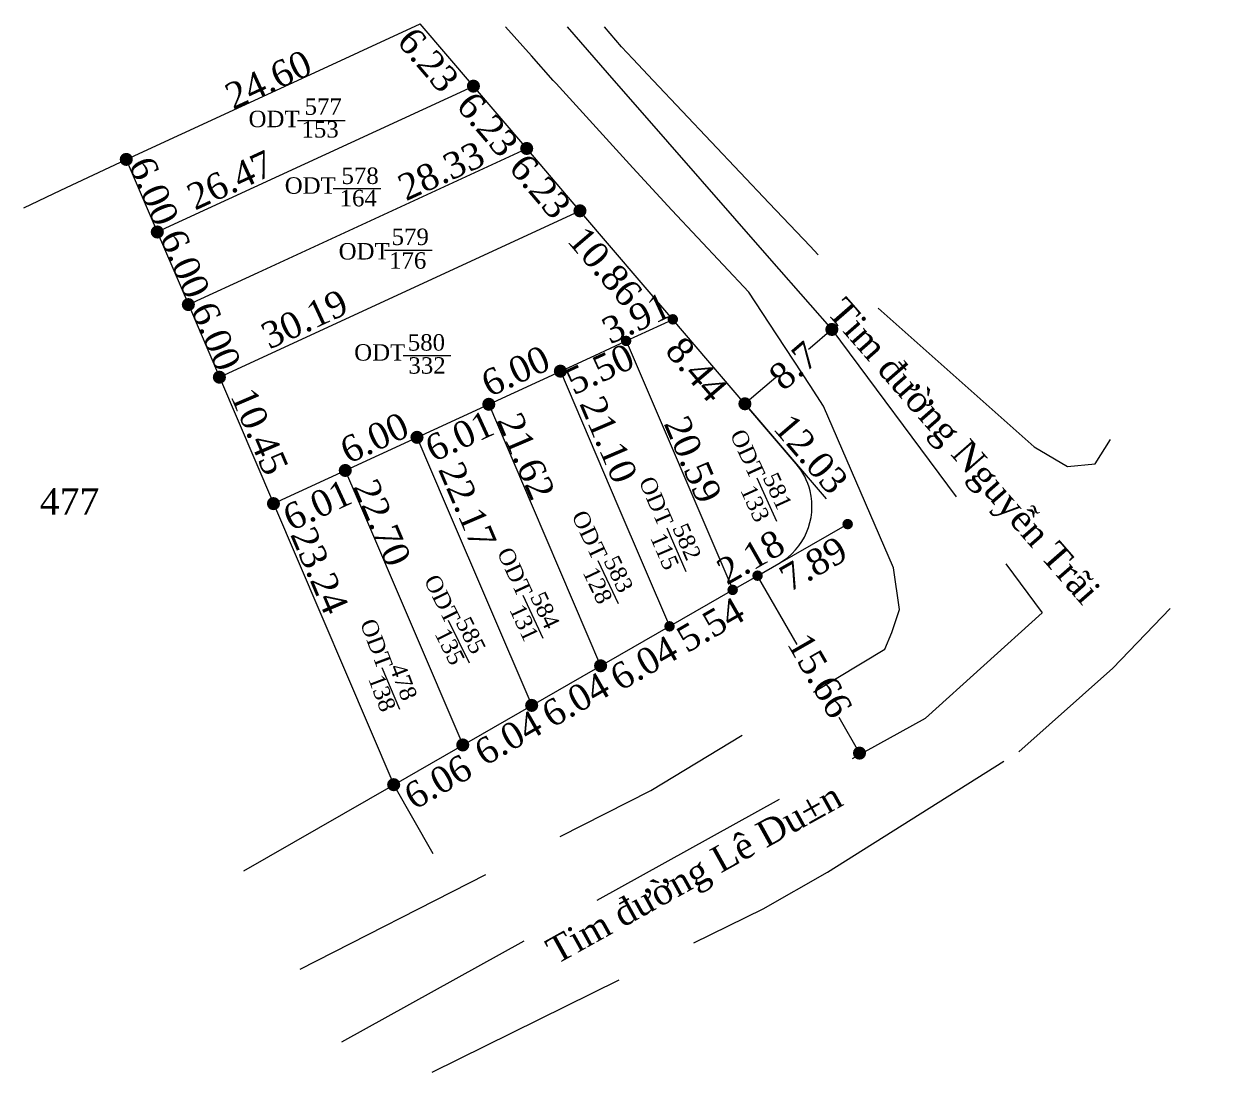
# Model space of a CAD drawing. Header units: metres. Extents: x 549612 to 552411, y 1838750 to 1839254.
# Drawn here: x 551487.7 to 551578.1, y 1838749.6 to 1838829.3 of the extents above; entities that cross this region are included whole.
import ezdxf
from ezdxf.enums import TextEntityAlignment as Align

# ---------------------------------------------------------------- set-up
doc = ezdxf.new("R2010")
doc.units = ezdxf.units.M
doc.header["$MEASUREMENT"] = 0
doc.linetypes.add('DGN Style 2', pattern=[15.8521, 9.51126, -6.34084])
doc.linetypes.add('DGN Style 3', pattern=[22.19294, 15.8521, -6.34084])
doc.layers.add('Level 10', color=7, linetype='Continuous', lineweight=0)
doc.layers.add('Level 15', color=7, linetype='Continuous', lineweight=0)
doc.styles.add('Style-Vntime', font='Vntime.shx')

msp = doc.modelspace()

# ---------------------------------------------------------------- hatches: boundary and pattern name
at = {"layer": 'Level 15', "linetype": 'Continuous', "lineweight": 0}
h = msp.add_hatch(color=7, dxfattribs=at)
edge = h.paths.add_edge_path()
edge.add_arc((551521.86, 1838824.53), 0.5, 0, 360)
h = msp.add_hatch(color=7, dxfattribs=at)
edge = h.paths.add_edge_path()
edge.add_arc((551525.91, 1838819.79), 0.5, 0, 360)
at = {"layer": 'Level 15', "linetype": 'DGN Style 3', "lineweight": 0}
h = msp.add_hatch(color=7, dxfattribs=at)
edge = h.paths.add_edge_path()
edge.add_arc((551495.47, 1838818.96), 0.5, 0, 360)
at = {"layer": 'Level 15', "linetype": 'Continuous', "lineweight": 0}
h = msp.add_hatch(color=7, dxfattribs=at)
edge = h.paths.add_edge_path()
edge.add_arc((551529.96, 1838815.05), 0.5, 0, 360)
h = msp.add_hatch(color=7, dxfattribs=at)
edge = h.paths.add_edge_path()
edge.add_arc((551497.83, 1838813.44), 0.5, 0, 360)
h = msp.add_hatch(color=7, dxfattribs=at)
edge = h.paths.add_edge_path()
edge.add_arc((551500.19, 1838807.92), 0.5, 0, 360)
h = msp.add_hatch(color=7, dxfattribs=at)
edge = h.paths.add_edge_path()
edge.add_arc((551537.02, 1838806.8), 0.4, 0, 360)
at = {"layer": 'Level 15', "linetype": 'DGN Style 3', "lineweight": 0}
h = msp.add_hatch(color=7, dxfattribs=at)
edge = h.paths.add_edge_path()
edge.add_arc((551549.11, 1838806.03), 0.5, 0, 360)
at = {"layer": 'Level 15', "linetype": 'Continuous', "lineweight": 0}
h = msp.add_hatch(color=7, dxfattribs=at)
edge = h.paths.add_edge_path()
edge.add_arc((551533.47, 1838805.16), 0.4, 0, 360)
h = msp.add_hatch(color=7, dxfattribs=at)
edge = h.paths.add_edge_path()
edge.add_arc((551502.55, 1838802.4), 0.5, 0, 360)
h = msp.add_hatch(color=7, dxfattribs=at)
edge = h.paths.add_edge_path()
edge.add_arc((551528.47, 1838802.86), 0.5, 0, 360)
h = msp.add_hatch(color=7, dxfattribs=at)
edge = h.paths.add_edge_path()
edge.add_arc((551523.03, 1838800.34), 0.5, 0, 360)
at = {"layer": 'Level 15', "linetype": 'DGN Style 3', "lineweight": 0}
h = msp.add_hatch(color=7, dxfattribs=at)
edge = h.paths.add_edge_path()
edge.add_arc((551542.5, 1838800.38), 0.5, 0, 360)
at = {"layer": 'Level 15', "linetype": 'Continuous', "lineweight": 0}
h = msp.add_hatch(color=7, dxfattribs=at)
edge = h.paths.add_edge_path()
edge.add_arc((551517.57, 1838797.83), 0.5, 0, 360)
h = msp.add_hatch(color=7, dxfattribs=at)
edge = h.paths.add_edge_path()
edge.add_arc((551512.12, 1838795.31), 0.5, 0, 360)
h = msp.add_hatch(color=7, dxfattribs=at)
edge = h.paths.add_edge_path()
edge.add_arc((551506.66, 1838792.79), 0.5, 0, 360)
h = msp.add_hatch(color=7, dxfattribs=at)
edge = h.paths.add_edge_path()
edge.add_arc((551550.31, 1838791.23), 0.4, 0, 360)
h = msp.add_hatch(color=7, dxfattribs=at)
edge = h.paths.add_edge_path()
edge.add_arc((551543.46, 1838787.31), 0.4, 0, 360)
h = msp.add_hatch(color=7, dxfattribs=at)
edge = h.paths.add_edge_path()
edge.add_arc((551541.57, 1838786.23), 0.4, 0, 360)
h = msp.add_hatch(color=7, dxfattribs=at)
edge = h.paths.add_edge_path()
edge.add_arc((551536.77, 1838783.46), 0.4, 0, 360)
h = msp.add_hatch(color=7, dxfattribs=at)
edge = h.paths.add_edge_path()
edge.add_arc((551531.53, 1838780.46), 0.5, 0, 360)
h = msp.add_hatch(color=7, dxfattribs=at)
edge = h.paths.add_edge_path()
edge.add_arc((551526.29, 1838777.45), 0.5, 0, 360)
h = msp.add_hatch(color=7, dxfattribs=at)
edge = h.paths.add_edge_path()
edge.add_arc((551521.05, 1838774.44), 0.5, 0, 360)
h = msp.add_hatch(color=7, dxfattribs=at)
edge = h.paths.add_edge_path()
edge.add_arc((551551.21, 1838773.82), 0.5, 0, 360)
at = {"layer": 'Level 15', "linetype": 'DGN Style 3', "lineweight": 0}
h = msp.add_hatch(color=7, dxfattribs=at)
edge = h.paths.add_edge_path()
edge.add_arc((551515.8, 1838771.42), 0.5, 0, 360)

# ---------------------------------------------------------------- linework, layer by layer
at = {"layer": 'Level 10', "color": 1, "linetype": 'Continuous', "lineweight": 0}
for p, q in [((551508.49, 1838824.97), (551517.81, 1838829.27)), ((551521.86, 1838824.53), (551517.81, 1838829.27)), ((551495.47, 1838818.96), (551508.49, 1838824.97)), ((551497.83, 1838813.44), (551521.86, 1838824.53)), ((551525.91, 1838819.79), (551521.86, 1838824.53)), ((551508.5, 1838821.92), (551512.12, 1838821.92)), ((551505.5, 1838810.37), (551525.91, 1838819.79)), ((551529.96, 1838815.05), (551525.91, 1838819.79)), ((551495.47, 1838818.96), (551497.83, 1838813.44)), ((551511.21, 1838816.75), (551514.83, 1838816.75)), ((551502.55, 1838802.4), (551529.96, 1838815.05)), ((551537.02, 1838806.8), (551529.96, 1838815.05)), ((551497.83, 1838813.44), (551500.19, 1838807.92)), ((551515.11, 1838812.05), (551518.73, 1838812.05)), ((551500.19, 1838807.92), (551505.5, 1838810.37)), ((551500.19, 1838807.92), (551502.55, 1838802.4)), ((551533.47, 1838805.16), (551537.02, 1838806.8)), ((551542.5, 1838800.38), (551537.02, 1838806.8)), ((551531.08, 1838804.06), (551533.47, 1838805.16)), ((551533.47, 1838805.16), (551541.57, 1838786.23)), ((551506.66, 1838792.79), (551531.08, 1838804.06)), ((551516.52, 1838804.06), (551520.14, 1838804.06)), ((551528.47, 1838802.86), (551532.85, 1838792.62)), ((551502.55, 1838802.4), (551506.66, 1838792.79)), ((551523.03, 1838800.34), (551526.33, 1838792.62)), ((551546.39, 1838795.82), (551542.5, 1838800.38)), ((551517.57, 1838797.83), (551519.8, 1838792.62)), ((551512.12, 1838795.31), (551513.27, 1838792.62)), ((551543.41, 1838794.75), (551544.91, 1838791.46)), ((551506.66, 1838792.79), (551515.8, 1838771.42)), ((551513.27, 1838792.62), (551521.05, 1838774.44)), ((551519.8, 1838792.62), (551526.29, 1838777.45)), ((551526.33, 1838792.62), (551531.53, 1838780.46)), ((551532.85, 1838792.62), (551536.77, 1838783.46)), ((551536.57, 1838790.94), (551538, 1838787.62)), ((551531.31, 1838788.47), (551532.86, 1838785.2)), ((551543.46, 1838787.31), (551545.08, 1838788.24)), ((551541.57, 1838786.23), (551543.46, 1838787.31)), ((551515.8, 1838771.42), (551541.57, 1838786.23)), ((551525.61, 1838785.83), (551527.14, 1838782.55)), ((551519.93, 1838783.92), (551521.55, 1838780.68)), ((551514.91, 1838780.32), (551516.25, 1838777.16))]:
    msp.add_line(p, q, dxfattribs=at)
for start, end in [(13.735894, 40.516819), (299.869883, 13.735894)]:
    msp.add_arc((551542.592997, 1838792.57388), 5, start, end, dxfattribs=at)
at = {"layer": 'Level 15', "color": 7, "linetype": 'DGN Style 3', "lineweight": 0}
for p, q in [((551526.27, 1838826.83), (551524.31, 1838829.03)), ((551528.98, 1838829.03), (551532.53, 1838824.97)), ((551533.12, 1838827.52), (551531.82, 1838829.03)), ((551533.99, 1838826.6), (551533.12, 1838827.52)), ((551527.93, 1838824.97), (551526.27, 1838826.83)), ((551535.53, 1838824.97), (551533.99, 1838826.6)), ((551528.14, 1838824.73), (551527.93, 1838824.97)), ((551533.99, 1838818.33), (551528.14, 1838824.73)), ((551532.53, 1838824.97), (551533.99, 1838823.3)), ((551544.35, 1838815.64), (551535.53, 1838824.97)), ((551533.99, 1838823.3), (551544.35, 1838811.45)), ((551536.95, 1838815.09), (551533.99, 1838818.33)), ((551547.45, 1838812.37), (551544.35, 1838815.64)), ((551542.8, 1838808.87), (551536.95, 1838815.09)), ((551548.08, 1838811.7), (551547.45, 1838812.37)), ((551544.35, 1838811.45), (551547.45, 1838807.91)), ((551564.48, 1838797.11), (551548.08, 1838811.7)), ((551547.45, 1838807.91), (551549.1, 1838806.02)), ((551549.1, 1838806.02), (551565.1, 1838784.48)), ((551554.25, 1838784.75), (551553.8, 1838787.9)), ((551553.68, 1838783), (551554.25, 1838784.75)), ((551556.23, 1838776.49), (551565.1, 1838784.48)), ((551553.13, 1838781.73), (551553.68, 1838783)), ((551511.87, 1838751.86), (551556.23, 1838776.49)), ((551548.77, 1838764.77), (551563.33, 1838773.92)), ((551543.88, 1838761.99), (551548.77, 1838764.77)), ((551518.72, 1838749.56), (551543.88, 1838761.99))]:
    msp.add_line(p, q, dxfattribs=at)
at = {"layer": 'Level 15', "color": 7, "linetype": 'Continuous', "lineweight": 0}
for p, q in [((551490.5, 1838816.61), (551495.47, 1838818.96)), ((551487.68, 1838815.27), (551490.5, 1838816.61)), ((551549.11, 1838806.03), (551547.45, 1838804.61)), ((551547.45, 1838804.61), (551547.33, 1838804.51)), ((551545.02, 1838802.53), (551542.5, 1838800.38)), ((551546.46, 1838782.09), (551543.46, 1838787.31)), ((551551.26, 1838773.73), (551549.66, 1838776.52)), ((551504.4, 1838764.87), (551515.8, 1838771.42)), ((551518.81, 1838766.17), (551515.8, 1838771.42))]:
    msp.add_line(p, q, dxfattribs=at)
at = {"layer": 'Level 15', "color": 7, "linetype": 'DGN Style 2', "lineweight": 0}
for p in [(551542.5, 1838800.38), (551543.46, 1838787.31)]:
    msp.add_line(p, (551550.31, 1838791.23), dxfattribs=at)
at = {"layer": 'Level 15', "color": 7, "linetype": 'DGN Style 3', "lineweight": 0, "flags": 128}
for points in [[(551544.35, 1838806.5), (551542.8, 1838808.87)], [(551547.45, 1838801.77), (551544.35, 1838806.5)], [(551553.8, 1838787.9), (551548.47, 1838800.21), (551547.45, 1838801.77)], [(551564.48, 1838797.11), (551567.02, 1838795.62), (551569.13, 1838795.82), (551570.28, 1838797.66)], [(551563.33, 1838773.92), (551570.46, 1838780.28), (551578.1, 1838788.2)], [(551508.69, 1838757.39), (551535.35, 1838770.99), (551553.13, 1838781.73)]]:
    msp.add_lwpolyline(points, dxfattribs=at)

# ---------------------------------------------------------------- texts
at = {"layer": 'Level 10', "color": 1, "linetype": 'Continuous', "lineweight": 0, "style": 'Style-Vntime'}
for s, p in [('577', (551510.443295, 1838823.59998)), ('153', (551510.206493, 1838821.86998)), ('578', (551513.247397, 1838818.33998)), ('164', (551513.104656, 1838816.63998)), ('579', (551517.05725, 1838813.69998)), ('176', (551516.863659, 1838811.89998)), ('580', (551518.287397, 1838805.66998)), ('332', (551518.33549, 1838803.91998))]:
    msp.add_text(s, height=1.24998, dxfattribs=at).set_placement(p, align=Align.TOP_CENTER)
at = {"layer": 'Level 10', "color": 1, "linetype": 'DGN Style 2', "lineweight": 0, "style": 'Style-Vntime'}
for p in [(551506.706843, 1838822.03499), (551509.456843, 1838816.97499), (551513.556843, 1838811.97499), (551514.736843, 1838804.28499)]:
    msp.add_text('ODT', height=1.24998, dxfattribs=at).set_placement(p, align=Align.MIDDLE_CENTER)
for height, rotation, p in [(1.24998, 294.530061, (551542.710605, 1838796.563077)), (1.24986, 293.271803, (551535.752582, 1838792.965822)), (1.24998, 295.334686, (551530.688132, 1838790.400904)), (1.24986, 294.932189, (551525.009274, 1838787.592076)), (1.24998, 296.531458, (551519.493733, 1838785.527869)), (1.24998, 290.689569, (551514.493587, 1838782.131466))]:
    msp.add_text('ODT', height=height, rotation=rotation, dxfattribs=at).set_placement(p, align=Align.MIDDLE_CENTER)
at = {"layer": 'Level 10', "color": 1, "linetype": 'Continuous', "lineweight": 0, "style": 'Style-Vntime'}
for s, height, rotation, p in [('581', 1.24998, 294.530061, (551545.556012, 1838794.003934)), ('133', 1.24998, 294.530061, (551543.848062, 1838793.061356)), ('582', 1.24986, 293.271803, (551538.672309, 1838790.138134)), ('115', 1.24992, 293.271803, (551536.984732, 1838789.415905)), ('583', 1.24998, 295.334686, (551533.466026, 1838787.704416)), ('128', 1.24998, 295.334686, (551531.874971, 1838786.845522)), ('584', 1.24986, 294.932189, (551527.875366, 1838784.955519)), ('131', 1.24992, 294.932189, (551526.290076, 1838784.00553)), ('585', 1.24998, 296.531458, (551522.237101, 1838783.059257)), ('135', 1.24998, 296.531458, (551520.637101, 1838782.209257)), ('478', 1.24998, 290.689569, (551517.133012, 1838779.463383)), ('138', 1.24998, 290.689569, (551515.513012, 1838778.613383))]:
    msp.add_text(s, height=height, rotation=rotation, dxfattribs=at).set_placement(p, align=Align.TOP_CENTER)
at = {"layer": 'Level 15', "color": 7, "linetype": 'Continuous', "lineweight": 0, "style": 'Style-Vntime'}
for s, height, rotation, p in [('6.23', 1.99992, 310.511583, (551517.676541, 1838825.883604)), ('24.60', 1.99998, 24.773514, (551506.684676, 1838824.124374)), ('6.23', 1.99992, 310.511583, (551522.186541, 1838820.983604)), ('28.33', 1.99998, 24.773728, (551519.824302, 1838817.190368)), ('26.47', 1.99998, 24.773628, (551503.78513, 1838816.481514)), ('6.23', 1.99992, 310.511583, (551526.186541, 1838816.273604)), ('6.00', 1.99998, 293.148464, (551496.660672, 1838816.163344)), ('6.00', 1.99998, 293.148464, (551499.020672, 1838810.643344)), ('10.86', 1.99992, 310.555508, (551531.121348, 1838810.186484)), ('30.19', 1.99998, 24.773814, (551509.429928, 1838805.917584)), ('3.91', 1.99998, 24.795608, (551534.647347, 1838805.989676)), ('6.00', 1.99998, 293.148464, (551501.380672, 1838805.123344)), ('6.00', 1.99998, 24.855236, (551525.478895, 1838801.973017)), ('5.50', 1.99998, 24.702431, (551531.881456, 1838802.11747)), ('8.44', 1.99998, 310.483494, (551538.064223, 1838802.352899)), ('10.45', 1.99998, 293.155403, (551504.694963, 1838797.892849)), ('21.10', 1.9998, 293.162936, (551531.228607, 1838797.271931)), ('6.00', 1.99998, 24.815128, (551514.749569, 1838796.891562)), ('6.01', 1.99998, 24.688572, (551521.219136, 1838797.025794)), ('21.62', 1.99998, 293.149875, (551524.956894, 1838796.004229)), ('20.59', 1.99998, 293.165706, (551537.642455, 1838795.75667)), ('12.03', 1.99998, 310.482478, (551546.770726, 1838795.924873)), ('22.17', 1.99998, 293.164653, (551520.497328, 1838792.271888)), ('6.01', 1.99998, 24.775142, (551510.40769, 1838791.778934)), ('22.70', 1.99998, 293.165447, (551514.00883, 1838790.951738)), ('23.24', 1.99998, 293.156511, (551509.250391, 1838787.320301)), ('2.18', 1.99998, 29.744881, (551543.429245, 1838787.866711)), ('7.89', 1.99998, 29.7809, (551548.194439, 1838787.349898)), ('5.54', 1.99998, 29.988528, (551540.376737, 1838782.714971)), ('6.04', 1.99998, 29.791961, (551535.310619, 1838779.808217)), ('15.66', 1.99998, 299.871942, (551547.344201, 1838779.230788)), ('6.04', 1.99998, 29.874244, (551530.118996, 1838777.011046)), ('6.04', 1.99998, 29.874244, (551524.998996, 1838774.111046)), ('6.06', 1.99998, 29.909153, (551519.650793, 1838770.779427))]:
    msp.add_text(s, height=height, rotation=rotation, dxfattribs=at).set_placement(p, align=Align.CENTER)
at = {"layer": 'Level 15', "color": 7, "linetype": 'DGN Style 3', "lineweight": 0, "style": 'Style-Vntime'}
for s, rotation, p in [('Tim ®\xadêng NguyÔn Tr·i', 311.167297, (551558.419178, 1838796.14182)), ('8.7', 40.522681, (551546.862474, 1838802.517834)), ('Tim ®\xadêng Lª Du±n', 29.040344, (551539.122111, 1838763.812601))]:
    msp.add_text(s, height=1.99998, rotation=rotation, dxfattribs=at).set_placement(p, align=Align.CENTER)
at = {"layer": 'Level 15', "color": 7, "linetype": 'Continuous', "lineweight": 0, "style": 'Style-Vntime'}
msp.add_text('477', height=1.99998, dxfattribs=at).set_placement((551491.159283, 1838793.95998), align=Align.TOP_CENTER)

doc.saveas('drawing.dxf')
